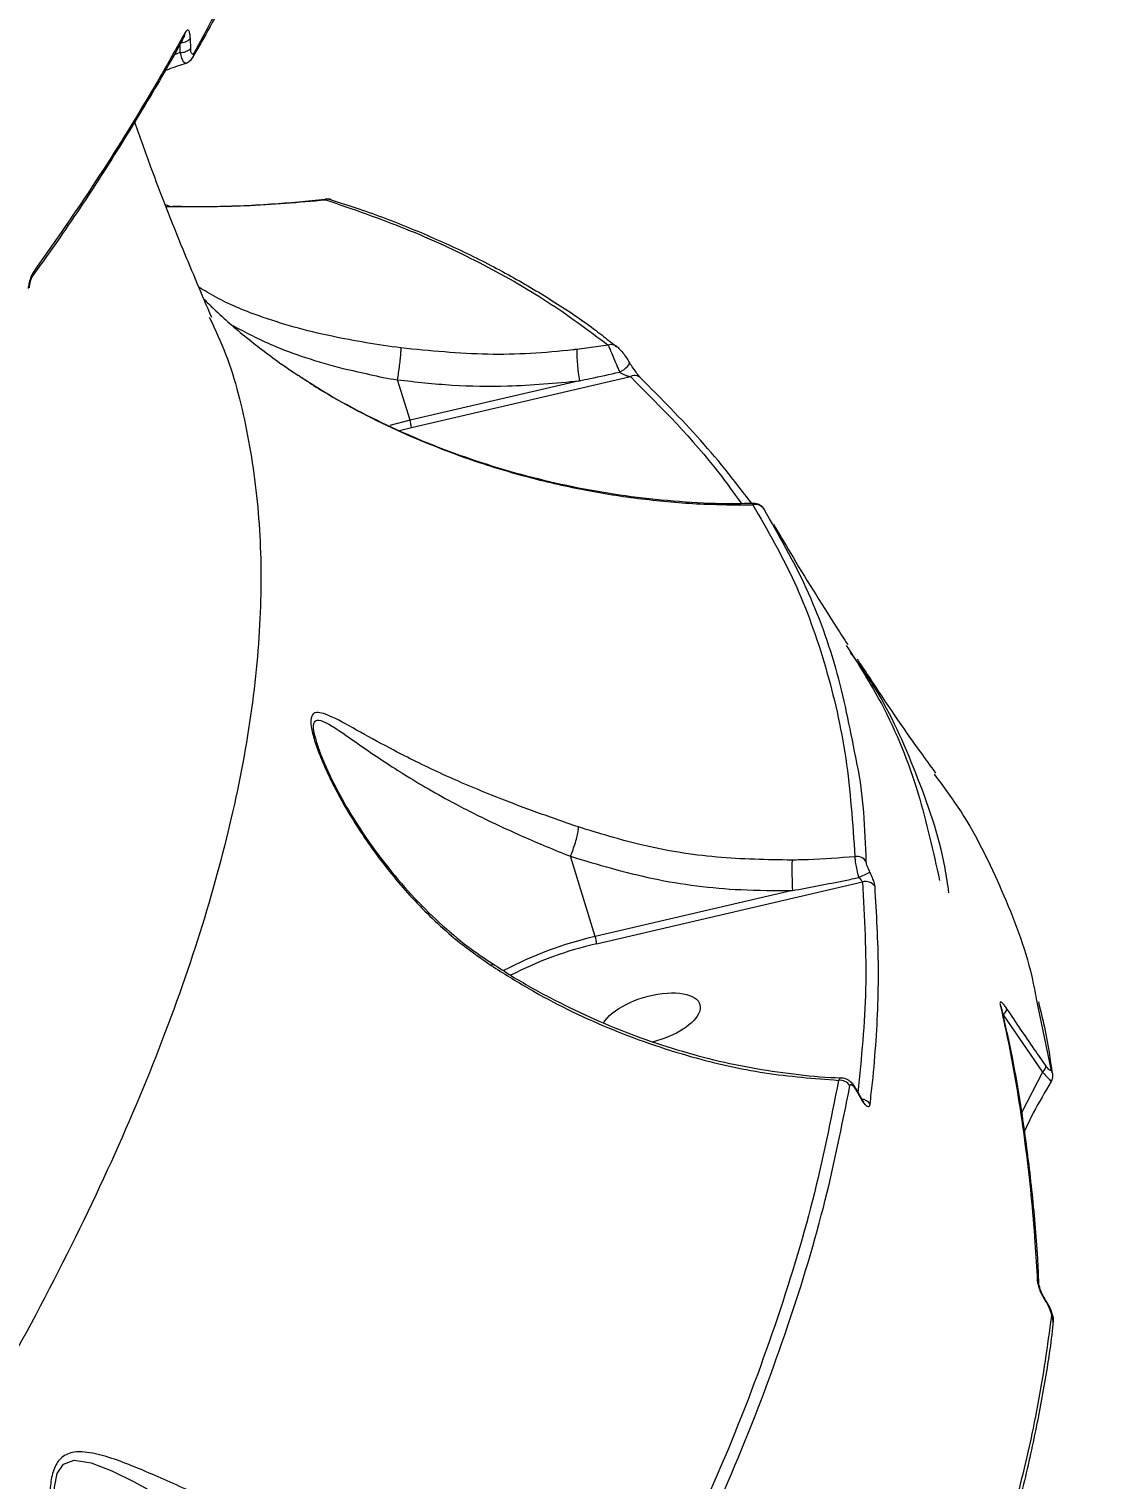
# Model space of a CAD drawing. Header units: millimetres. Extents: x -6901 to 7060, y -7557 to 6158.
# Drawn here: x 2344.7 to 2442.2, y -2588.6 to -2456.8 of the extents above; entities that cross this region are included whole.
import ezdxf

# ---------------------------------------------------------------- set-up
doc = ezdxf.new("R2010")
doc.units = ezdxf.units.MM
for name, color, linetype in [('DIKOM_ОБЪЕКТ', 7, 'Continuous'), ('DIKOM_РАЗМЕР_ЗОНА', 7, 'Continuous'), ('DIKOM_РАЗМЕР_ОБЪЕКТА', 7, 'Continuous')]:
    doc.layers.add(name, color=color, linetype=linetype)
doc.styles.add('style1', font='arial.ttf', dxfattribs={"width": 0.8})
doc.dimstyles.new('1-50', dxfattribs={"dimtxt": 300, "dimasz": 200, "dimexe": 100, "dimexo": 0, "dimgap": 100, "dimtad": 1, "dimtxsty": 'style1', "dimcen": 200, "dimclrd": 7, "dimclre": 7, "dimclrt": 7, "dimadec": 1, "dimazin": 2, "dimtfac": 1, "dimtmove": 0, "dimatfit": 2, "dimfxl": 0, "dimlwd": 25, "dimlwe": 18, "dimarcsym": 0})

# ---------------------------------------------------------------- blocks, each defined once
blk = doc.blocks.new('*D1')
at = {"layer": 'Defpoints', "color": 0, "transparency": 16777216}
for p in [(-4076.66, -462.32), (4983.51, -3127.59), (4983.51, -6854.07)]:
    blk.add_point(p, dxfattribs=at)
at = {"layer": 'DIKOM_РАЗМЕР_ОБЪЕКТА', "color": 7, "lineweight": 18, "transparency": 16777216}
for p, q in [((-4076.66, -462.32), (-4076.66, -6954.07)), ((4983.51, -3127.59), (4983.51, -6954.07))]:
    blk.add_line(p, q, dxfattribs=at)
at = {"layer": 'DIKOM_РАЗМЕР_ОБЪЕКТА', "color": 7, "lineweight": 25, "transparency": 16777216}
blk.add_line((-3876.66, -6854.07), (4783.51, -6854.07), dxfattribs=at)
at = {"layer": 'DIKOM_РАЗМЕР_ОБЪЕКТА', "color": 7, "transparency": 16777216}
for points in [[(-3876.66, -6820.74), (-3876.66, -6887.4), (-4076.66, -6854.07)], [(4783.51, -6820.74), (4783.51, -6887.4), (4983.51, -6854.07)]]:
    blk.add_solid(points, dxfattribs=at)
at = {"layer": 'DIKOM_РАЗМЕР_ОБЪЕКТА', "color": 7, "transparency": 16777216, "insert": (453.43, -6600.9), "char_height": 300, "attachment_point": 5, "style": 'style1'}
blk.add_mtext('9050', dxfattribs=at)
blk = doc.blocks.new('*D2')
at = {"layer": 'Defpoints', "color": 0, "transparency": 16777216}
for p in [(-1102.73, 4151.17), (-5819.23, -4492.42), (4721.24, -4492.42)]:
    blk.add_point(p, dxfattribs=at)
at = {"layer": 'DIKOM_РАЗМЕР_ОБЪЕКТА', "color": 7, "lineweight": 18, "transparency": 16777216}
for p, q in [((-1102.73, 4151.17), (-5919.23, 4151.17)), ((4721.24, -4492.42), (-5919.23, -4492.42))]:
    blk.add_line(p, q, dxfattribs=at)
at = {"layer": 'DIKOM_РАЗМЕР_ОБЪЕКТА', "color": 7, "lineweight": 25, "transparency": 16777216}
blk.add_line((-5819.23, 3951.17), (-5819.23, -4292.42), dxfattribs=at)
at = {"layer": 'DIKOM_РАЗМЕР_ОБЪЕКТА', "color": 7, "transparency": 16777216}
for points in [[(-5852.56, 3951.17), (-5785.89, 3951.17), (-5819.23, 4151.17)], [(-5852.56, -4292.42), (-5785.89, -4292.42), (-5819.23, -4492.42)]]:
    blk.add_solid(points, dxfattribs=at)
at = {"layer": 'DIKOM_РАЗМЕР_ОБЪЕКТА', "color": 7, "transparency": 16777216, "insert": (-6072.4, -170.63), "char_height": 300, "attachment_point": 5, "rotation": 90, "style": 'style1'}
blk.add_mtext('8650', dxfattribs=at)
blk = doc.blocks.new('*D3')
at = {"layer": 'Defpoints', "color": 0, "transparency": 16777216}
for p in [(-1553.27, 6158.28), (-6450.85, -6312.94), (5659.92, -6312.94)]:
    blk.add_point(p, dxfattribs=at)
at = {"layer": 'DIKOM_РАЗМЕР_ЗОНА', "color": 7, "lineweight": 18, "transparency": 16777216}
for p, q in [((-1553.27, 6158.28), (-6550.85, 6158.28)), ((5659.92, -6312.94), (-6550.85, -6312.94))]:
    blk.add_line(p, q, dxfattribs=at)
at = {"layer": 'DIKOM_РАЗМЕР_ЗОНА', "color": 7, "lineweight": 25, "transparency": 16777216}
blk.add_line((-6450.85, 5958.28), (-6450.85, -6112.94), dxfattribs=at)
at = {"layer": 'DIKOM_РАЗМЕР_ЗОНА', "color": 7, "transparency": 16777216}
for points in [[(-6484.18, 5958.28), (-6417.52, 5958.28), (-6450.85, 6158.28)], [(-6484.18, -6112.94), (-6417.52, -6112.94), (-6450.85, -6312.94)]]:
    blk.add_solid(points, dxfattribs=at)
at = {"layer": 'DIKOM_РАЗМЕР_ЗОНА', "color": 7, "transparency": 16777216, "insert": (-6704.02, -77.33), "char_height": 300, "attachment_point": 5, "rotation": 90, "style": 'style1'}
blk.add_mtext('12500', dxfattribs=at)
blk = doc.blocks.new('*D4')
at = {"layer": 'Defpoints', "color": 0, "transparency": 16777216}
for p in [(-5588.2, -1083.32), (7059.54, -2218.88), (7059.54, -7457.08)]:
    blk.add_point(p, dxfattribs=at)
at = {"layer": 'DIKOM_РАЗМЕР_ЗОНА', "color": 7, "lineweight": 18, "transparency": 16777216}
for p, q in [((-5588.2, -1083.32), (-5588.2, -7557.08)), ((7059.54, -2218.88), (7059.54, -7557.08))]:
    blk.add_line(p, q, dxfattribs=at)
at = {"layer": 'DIKOM_РАЗМЕР_ЗОНА', "color": 7, "lineweight": 25, "transparency": 16777216}
blk.add_line((-5388.2, -7457.08), (6859.54, -7457.08), dxfattribs=at)
at = {"layer": 'DIKOM_РАЗМЕР_ЗОНА', "color": 7, "transparency": 16777216}
for points in [[(-5388.2, -7423.74), (-5388.2, -7490.41), (-5588.2, -7457.08)], [(6859.54, -7423.74), (6859.54, -7490.41), (7059.54, -7457.08)]]:
    blk.add_solid(points, dxfattribs=at)
at = {"layer": 'DIKOM_РАЗМЕР_ЗОНА', "color": 7, "transparency": 16777216, "insert": (735.67, -7203.9), "char_height": 300, "attachment_point": 5, "style": 'style1'}
blk.add_mtext('12650', dxfattribs=at)

msp = doc.modelspace()

# ---------------------------------------------------------------- linework, layer by layer
at = {"layer": 'DIKOM_ОБЪЕКТ', "color": 7, "linetype": 'Continuous', "lineweight": 15}
for p, q in [((2358.773, -2457.513), (2358.768, -2457.522)), ((2359.368, -2458.584), (2359.337, -2457.691)), ((2358.394, -2458.952), (2357.82, -2459.192)), ((2358.369, -2458.236), (2358.394, -2458.952)), ((2357.064, -2472.783), (2357.525, -2472.965)), ((2357.137, -2472.97), (2357.59, -2472.964)), ((2361.059, -2483.01), (2361.088, -2483.076)), ((2397.565, -2485.3), (2398.101, -2485.723)), ((2397.32, -2485.55), (2394.464, -2485.948)), ((2379.305, -2492.375), (2378.17, -2488.711)), ((2394.712, -2488.797), (2379.305, -2492.375)), ((2379.428, -2493.038), (2399.338, -2488.415)), ((2379.305, -2492.375), (2377.482, -2492.855)), ((2378.345, -2493.312), (2379.428, -2493.038)), ((2370.866, -2521.804), (2370.827, -2521.662)), ((2396.138, -2539.296), (2393.884, -2532.016)), ((2414.059, -2535.135), (2396.138, -2539.296)), ((2396.262, -2539.96), (2420.427, -2534.348)), ((2436.234, -2544.983), (2437.551, -2551.373)), ((2433.22, -2546.411), (2436.788, -2551.622)), ((2436.788, -2551.622), (2434.881, -2555.343)), ((2419.81, -2553.123), (2419.814, -2553.13)), ((2419.822, -2553.235), (2420.298, -2554.062)), ((2437.071, -2572.374), (2437.068, -2572.368)), ((2437.068, -2572.377), (2437.334, -2572.834))]:
    msp.add_line(p, q, dxfattribs=at)
at = {"layer": 'DIKOM_ОБЪЕКТ', "color": 7, "linetype": 'Continuous', "lineweight": 15, "flags": 128}
for points in [[(2398.349, -2488.014), (2398.557, -2487.895), (2398.756, -2487.762), (2398.934, -2487.623), (2399.081, -2487.485), (2399.188, -2487.357), (2399.25, -2487.246), (2399.262, -2487.159), (2399.224, -2487.1)], [(2419.814, -2553.13), (2419.826, -2553.17), (2419.822, -2553.235)], [(2420.286, -2553.949), (2420.301, -2553.996), (2420.298, -2554.062)], [(2437.08, -2572.465), (2437.077, -2572.385), (2437.071, -2572.374)], [(2348.036, -2596.459), (2347.091, -2592.101), (2346.976, -2589.344), (2347.236, -2588.097), (2347.8, -2587.265), (2348.783, -2586.906), (2350.318, -2587.138), (2352.195, -2587.865), (2354.174, -2588.846), (2358.565, -2591.233), (2363.067, -2593.73), (2367.992, -2596.437), (2367.992, -2596.437)]]:
    msp.add_lwpolyline(points, dxfattribs=at)
at = {"layer": 'DIKOM_ОБЪЕКТ', "color": 7, "linetype": 'Continuous', "lineweight": 15}
for centre, radius, start, end in [((2358.461, -2456.84), 1.222, 265.39072, 315.82121), ((2358.174, -2457.194), 0.678, 331.4557, 3.53117), ((2358.489, -2457.731), 1.225, 265.56903, 315.88192), ((2358.975, -2459.019), 0.704, 329.49151, 3.52927), ((2371.919, -2473.126), 0.828, 73.92175, 109.99598), ((2344.432, -2479.003), 0.633, 325.05699, 5.34262), ((2408.83, -2486.131), 14.367, 179.26842, 190.6932), ((2397.579, -2486.414), 0.902, 52.68864, 106.71883), ((2399.72, -2489.161), 0.837, 32.44522, 117.07297), ((2376.869, -2493.172), 2.563, 2.99158, 18.11965), ((2410.696, -2500.972), 0.935, 31.85673, 104.40858), ((2460.023, -2533.233), 46.003, 178.91416, 182.36893), ((2419.91, -2533.059), 1.023, 32.03557, 99.10552), ((2385.343, -2462.526), 79.431, 295.94589, 296.75854), ((2420.714, -2535.342), 1.034, 33.87779, 106.08032), ((2404.027, -2573.178), 34.788, 103.10656, 117.79429), ((2393.7, -2540.094), 2.566, 2.99919, 18.11204), ((2403.923, -2572.852), 33.773, 103.11118, 117.26824), ((2432.334, -2545.993), 0.765, 12.29876, 35.6419), ((2432.737, -2545.714), 0.848, 304.69556, 348.26454), ((2436.287, -2550.929), 0.856, 305.86068, 349.35888), ((2418.37, -2553.448), 1.075, 32.00365, 95.97546), ((2436.854, -2551.869), 0.856, 7.41649, 35.4757), ((2420.239, -2555.119), 1.048, 32.91672, 82.90486), ((2435.753, -2571.03), 0.724, 2.82296, 38.11051), ((2436.931, -2574.336), 0.829, 353.45791, 35.69628)]:
    msp.add_arc(centre, radius, start, end, dxfattribs=at)
at = {"layer": 'DIKOM_ОБЪЕКТ', "color": 7, "linetype": 'Continuous', "lineweight": 15, "extrusion": (0, 0, -1)}
for start_param, end_param in [(0.4294216, 3.4466449), (3.4466449, 4.8125632)]:
    msp.add_ellipse((2401.185, -2546.804), major_axis=(-4.462, -1.322), ratio=0.44303, start_param=start_param, end_param=end_param, dxfattribs=at)
at = {"layer": 'DIKOM_ОБЪЕКТ', "color": 7, "linetype": 'Continuous', "lineweight": 15}
for points, knots in [([(2369.002, -2439.23), (2368.829, -2439.719), (2367.967, -2442.154), (2366.112, -2446.509), (2363.396, -2452.287), (2361.22, -2456.531), (2359.867, -2458.832), (2359.632, -2459.232)], [0, 0, 0, 0, 0.0724954, 0.3603915, 0.6493762, 0.9390324, 1, 1, 1, 1]), ([(2368.948, -2438.928), (2367.892, -2441.756), (2365.371, -2448.507), (2361.77, -2455.128), (2359.677, -2458.976)], [0, 0, 0, 0, 0.4189077, 1, 1, 1, 1]), ([(2358.768, -2457.517), (2358.718, -2457.611), (2357.626, -2459.688), (2355.22, -2463.773), (2351.516, -2469.771), (2348.108, -2474.929), (2345.84, -2478.087), (2345.015, -2479.234)], [0, 0, 0, 0, 0.0131269, 0.288977, 0.5655856, 0.842091, 1, 1, 1, 1]), ([(2358.851, -2457.152), (2358.66, -2457.499), (2357.705, -2459.234), (2355.131, -2463.72), (2350.867, -2470.633), (2346.998, -2476.173), (2345.062, -2478.944)], [0, 0, 0, 0, 0.0480623, 0.2403224, 0.61988, 1, 1, 1, 1]), ([(2359.337, -2457.691), (2359.328, -2457.554), (2359.309, -2457.279), (2359.226, -2457.013), (2359.113, -2456.903), (2358.982, -2456.947), (2358.894, -2457.085), (2358.851, -2457.152)], [0, 0, 0, 0, 0.2064358, 0.4133575, 0.6142463, 0.8135027, 1, 1, 1, 1]), ([(2358.394, -2458.952), (2358.442, -2459.137), (2358.538, -2459.505), (2358.709, -2459.838), (2358.845, -2459.98), (2358.909, -2459.928), (2358.925, -2459.915)], [0, 0, 0, 0, 0.3013363, 0.6028991, 0.8997141, 1, 1, 1, 1]), ([(2359.677, -2458.976), (2359.656, -2459.009), (2359.605, -2459.087), (2359.524, -2459.121), (2359.446, -2459.051), (2359.388, -2458.868), (2359.375, -2458.679), (2359.368, -2458.584)], [0, 0, 0, 0, 0.1487912, 0.3487464, 0.557367, 0.7790914, 1, 1, 1, 1]), ([(2358.942, -2459.966), (2358.405, -2460.129), (2357.739, -2460.331), (2357.106, -2460.598), (2356.984, -2460.649)], [0, 0, 0, 0, 0.8073706, 1, 1, 1, 1]), ([(2359.573, -2459.362), (2359.496, -2459.484), (2359.355, -2459.706), (2359.092, -2459.902), (2358.943, -2459.929), (2358.925, -2459.932)], [0, 0, 0, 0, 0.5163174, 0.9421068, 1, 1, 1, 1]), ([(2354.26, -2465.276), (2354.74, -2466.629), (2356.095, -2470.448), (2358.41, -2476.359), (2360.368, -2480.949), (2361.247, -2483.008)], [0, 0, 0, 0, 0.2321966, 0.6555849, 1, 1, 1, 1]), ([(2371.605, -2472.289), (2371.602, -2472.283), (2371.594, -2472.264), (2371.619, -2472.314), (2371.636, -2472.348)], [0, 0, 0, 0, 0.3212682, 1, 1, 1, 1]), ([(2371.601, -2472.272), (2371.606, -2472.27), (2371.721, -2472.243), (2371.923, -2472.27), (2372.086, -2472.319), (2372.16, -2472.341)], [0, 0, 0, 0, 0.0253814, 0.5595793, 1, 1, 1, 1]), ([(2357.59, -2472.964), (2359.841, -2472.965), (2364.586, -2472.968), (2369.207, -2472.561), (2371.636, -2472.348)], [0, 0, 0, 0, 0.4745849, 1, 1, 1, 1]), ([(2357.732, -2472.93), (2358.798, -2472.944), (2361.814, -2472.984), (2366.451, -2472.789), (2369.973, -2472.452), (2371.605, -2472.296)], [0, 0, 0, 0, 0.2267267, 0.6416612, 1, 1, 1, 1]), ([(2371.636, -2472.348), (2374.093, -2473.193), (2379.006, -2474.884), (2385.678, -2477.994), (2391.871, -2481.489), (2395.504, -2484.196), (2397.32, -2485.55)], [0, 0, 0, 0, 0.2491215, 0.4982427, 0.7491221, 1, 1, 1, 1]), ([(2372.139, -2472.359), (2373.098, -2472.662), (2375.726, -2473.492), (2379.763, -2475.067), (2384.267, -2477.062), (2388.518, -2479.255), (2392.504, -2481.645), (2395.521, -2483.66), (2397.119, -2484.943), (2397.565, -2485.3)], [0, 0, 0, 0, 0.0964691, 0.2644898, 0.4324821, 0.6003887, 0.7679704, 0.9353388, 1, 1, 1, 1]), ([(2345.062, -2478.944), (2344.999, -2479.047), (2344.875, -2479.251), (2344.721, -2479.702), (2344.633, -2480.1), (2344.604, -2480.334), (2344.596, -2480.4)], [0, 0, 0, 0, 0.292801, 0.5849665, 0.8819885, 1, 1, 1, 1]), ([(2344.95, -2479.366), (2344.943, -2479.377), (2344.928, -2479.399), (2344.873, -2479.507), (2344.805, -2479.683), (2344.731, -2479.947), (2344.681, -2480.187), (2344.672, -2480.32), (2344.67, -2480.346)], [0, 0, 0, 0, 0.1350368, 0.270234, 0.45974, 0.6761805, 0.9349959, 1, 1, 1, 1]), ([(2378.48, -2485.812), (2377.421, -2485.66), (2375.266, -2485.35), (2371.967, -2484.729), (2368.659, -2483.929), (2365.073, -2482.772), (2362.134, -2481.549), (2360.611, -2480.597), (2360.095, -2480.275)], [0, 0, 0, 0, 0.136031, 0.2765924, 0.446378, 0.6210144, 0.8715213, 1, 1, 1, 1]), ([(2360.558, -2481.372), (2360.859, -2481.67), (2362.084, -2482.878), (2364.426, -2484.92), (2366.57, -2486.505), (2367.649, -2487.303)], [0, 0, 0, 0, 0.1397196, 0.5671966, 1, 1, 1, 1]), ([(2361.088, -2483.076), (2361.593, -2484.157), (2363.143, -2487.476), (2364.666, -2493.721), (2365.754, -2501.72), (2365.819, -2510.407), (2364.89, -2519.741), (2362.923, -2529.717), (2359.903, -2540.342), (2355.787, -2551.606), (2350.53, -2563.543), (2344.174, -2575.988), (2336.884, -2588.638), (2328.78, -2601.363), (2319.967, -2614.092), (2310.209, -2627.177), (2299.501, -2640.582), (2287.86, -2654.264), (2275.614, -2667.838), (2262.84, -2681.254), (2249.618, -2694.467), (2235.662, -2707.77), (2220.978, -2721.118), (2205.639, -2734.483), (2194.986, -2743.255), (2189.661, -2747.64)], [0, 0, 0, 0, 0.0209176, 0.0641762, 0.1074675, 0.1507257, 0.1952322, 0.2397749, 0.2842812, 0.3303974, 0.3765138, 0.4232924, 0.4700712, 0.5140067, 0.5579766, 0.6019127, 0.6471286, 0.6923815, 0.7375984, 0.7807392, 0.8239114, 0.8670525, 0.9113572, 0.9556953, 1, 1, 1, 1]), ([(2363.2, -2483.777), (2364.357, -2484.392), (2366.338, -2485.445), (2369.777, -2486.711), (2372.764, -2487.593), (2375.617, -2488.212), (2377.296, -2488.607), (2378.169, -2488.706), (2378.17, -2488.706)], [0, 0, 0, 0, 0.2936337, 0.502575, 0.7164547, 0.8567427, 0.9999429, 1, 1, 1, 1]), ([(2378.17, -2488.706), (2378.203, -2488.5), (2378.268, -2488.088), (2378.36, -2487.404), (2378.432, -2486.767), (2378.478, -2486.239), (2378.489, -2485.958), (2378.485, -2485.847), (2378.482, -2485.821), (2378.48, -2485.812)], [0, 0, 0, 0, 0.1799413, 0.3599169, 0.5398783, 0.7198467, 0.8997988, 0.9677425, 1, 1, 1, 1]), ([(2394.464, -2485.948), (2394.353, -2485.961), (2391.682, -2486.271), (2386.327, -2486.597), (2381.113, -2486.076), (2378.48, -2485.812)], [0, 0, 0, 0, 0.0209687, 0.5055775, 1, 1, 1, 1]), ([(2397.32, -2485.55), (2397.358, -2485.637), (2397.434, -2485.811), (2397.642, -2486.308), (2397.893, -2486.914), (2398.142, -2487.515), (2398.29, -2487.872), (2398.349, -2488.014)], [0, 0, 0, 0, 0.2120622, 0.4239969, 0.6396507, 0.8561464, 1, 1, 1, 1]), ([(2398.128, -2485.7), (2398.163, -2485.729), (2398.295, -2485.836), (2398.494, -2486.062), (2398.794, -2486.443), (2399.068, -2486.834), (2399.199, -2487.05), (2399.244, -2487.123)], [0, 0, 0, 0, 0.0850491, 0.3194604, 0.6161509, 0.8692631, 1, 1, 1, 1]), ([(2367.649, -2487.303), (2368.757, -2488.049), (2372.083, -2490.289), (2378.072, -2493.419), (2384.76, -2496.045), (2390.787, -2497.797), (2396.062, -2498.94), (2401.373, -2499.7), (2406.2, -2500.066), (2409.204, -2500.067), (2410.463, -2500.067)], [0, 0, 0, 0, 0.0853506, 0.2564128, 0.4312516, 0.5497449, 0.6682539, 0.7901105, 0.911976, 1, 1, 1, 1]), ([(2367.662, -2487.275), (2367.992, -2487.519), (2368.616, -2487.982), (2369.282, -2488.387), (2369.596, -2488.577)], [0, 0, 0, 0, 0.5279929, 1, 1, 1, 1]), ([(2394.712, -2488.797), (2395.036, -2488.729), (2396.25, -2488.474), (2397.46, -2488.209), (2398.349, -2488.014)], [0, 0, 0, 0, 0.2664581, 1, 1, 1, 1]), ([(2398.349, -2488.014), (2398.413, -2488.055), (2398.565, -2488.151), (2398.822, -2488.265), (2399.094, -2488.364), (2399.257, -2488.398), (2399.338, -2488.415)], [0, 0, 0, 0, 0.1964571, 0.4611977, 0.7333545, 1, 1, 1, 1]), ([(2400.426, -2488.711), (2400.344, -2488.624), (2400.18, -2488.451), (2399.85, -2488.026), (2399.514, -2487.557), (2399.314, -2487.243), (2399.224, -2487.1)], [0, 0, 0, 0, 0.2591341, 0.5176987, 0.7811976, 1, 1, 1, 1]), ([(2369.596, -2488.577), (2370.359, -2489.068), (2372.226, -2490.266), (2375.369, -2491.957), (2379.014, -2493.688), (2382.846, -2495.236), (2386.834, -2496.593), (2390.952, -2497.741), (2395.163, -2498.661), (2399.457, -2499.35), (2403.806, -2499.79), (2407.533, -2499.986), (2409.77, -2499.93), (2410.567, -2499.91)], [0, 0, 0, 0, 0.0610864, 0.1493635, 0.2402822, 0.3338868, 0.4300723, 0.5285579, 0.6288783, 0.7306024, 0.8351561, 0.9412223, 1, 1, 1, 1]), ([(2378.17, -2488.706), (2378.17, -2488.708), (2378.17, -2488.709), (2378.17, -2488.71), (2378.17, -2488.711)], [0, 0, 0, 0, 0.8209149, 1, 1, 1, 1]), ([(2378.17, -2488.711), (2379.822, -2488.894), (2383.14, -2489.263), (2388.686, -2489.357), (2392.533, -2489), (2394.712, -2488.797)], [0, 0, 0, 0, 0.3006522, 0.603722, 1, 1, 1, 1]), ([(2399.338, -2488.415), (2402.181, -2491.267), (2405.87, -2494.969), (2408.739, -2499.003), (2409.398, -2499.928)], [0, 0, 0, 0, 0.7705644, 1, 1, 1, 1]), ([(2410.334, -2499.914), (2409.543, -2498.871), (2407.209, -2495.792), (2403.813, -2492.093), (2401.173, -2489.457), (2400.426, -2488.711)], [0, 0, 0, 0, 0.2685651, 0.793223, 1, 1, 1, 1]), ([(2410.569, -2499.94), (2410.539, -2499.943), (2410.49, -2499.946), (2410.471, -2500.033), (2410.463, -2500.067)], [0, 0, 0, 0, 0.607836, 1, 1, 1, 1]), ([(2410.571, -2499.927), (2410.647, -2499.928), (2410.801, -2499.932), (2411.008, -2500.008), (2411.175, -2500.108), (2411.291, -2500.209), (2411.362, -2500.29), (2411.397, -2500.337), (2411.418, -2500.368), (2411.443, -2500.404), (2411.463, -2500.437), (2411.478, -2500.46)], [0, 0, 0, 0, 0.1712294, 0.3460171, 0.4926164, 0.6104621, 0.6938976, 0.7389278, 0.7789678, 0.8439063, 1, 1, 1, 1]), ([(2410.463, -2500.067), (2411.793, -2502.378), (2414.453, -2507), (2417.209, -2514.739), (2419.121, -2523.014), (2419.539, -2529.037), (2419.749, -2532.049)], [0, 0, 0, 0, 0.2486158, 0.4972316, 0.7486159, 1, 1, 1, 1]), ([(2419.915, -2523.519), (2419.387, -2520.779), (2418.314, -2515.212), (2415.509, -2507.512), (2412.829, -2502.823), (2411.49, -2500.479)], [0, 0, 0, 0, 0.3264332, 0.6632163, 1, 1, 1, 1]), ([(2412.342, -2501.83), (2412.846, -2502.692), (2414.668, -2505.813), (2416.955, -2509.466), (2418.759, -2512.257), (2419.086, -2512.763)], [0, 0, 0, 0, 0.2379586, 0.8616946, 1, 1, 1, 1]), ([(2418.962, -2512.842), (2420.068, -2514.579), (2422.739, -2518.771), (2425.603, -2525.895), (2426.853, -2531.565), (2427.439, -2534.225)], [0, 0, 0, 0, 0.2728632, 0.6588209, 1, 1, 1, 1]), ([(2428.294, -2535.325), (2428.183, -2534.574), (2427.609, -2530.697), (2425.395, -2524.474), (2422.53, -2517.935), (2420.118, -2514.563), (2419.355, -2513.496)], [0, 0, 0, 0, 0.0903589, 0.4659227, 0.8308828, 1, 1, 1, 1]), ([(2419.942, -2514.079), (2420.293, -2514.616), (2422.181, -2517.505), (2424.547, -2521.001), (2426.622, -2523.832), (2427.084, -2524.463)], [0, 0, 0, 0, 0.1507179, 0.8108041, 1, 1, 1, 1]), ([(2394.622, -2529.352), (2393.262, -2528.881), (2390.5, -2527.926), (2386.215, -2526.291), (2381.867, -2524.423), (2377.934, -2522.469), (2374.7, -2520.689), (2372.659, -2519.533), (2371.421, -2519.011), (2370.75, -2518.89), (2370.297, -2519.17), (2370.256, -2520.105), (2370.592, -2521.453), (2371.111, -2522.887), (2372.132, -2525.236), (2373.942, -2528.576), (2376.761, -2532.69), (2380.132, -2536.601), (2383.493, -2539.709), (2385.817, -2541.333), (2386.69, -2541.943)], [0, 0, 0, 0, 0.0631574, 0.1282524, 0.2159335, 0.3060554, 0.3825674, 0.460489, 0.4898724, 0.5197469, 0.5505527, 0.5816496, 0.6087202, 0.6339799, 0.6598613, 0.7307915, 0.803688, 0.8782876, 0.9542753, 1, 1, 1, 1]), ([(2370.827, -2521.662), (2370.739, -2521.372), (2370.538, -2520.709), (2370.516, -2520.207), (2370.593, -2519.783), (2370.874, -2519.544), (2371.608, -2519.803), (2372.963, -2520.64), (2375.289, -2522.302), (2378.906, -2524.722), (2383.141, -2527.154), (2387.466, -2529.295), (2390.931, -2530.819), (2393.142, -2531.713), (2393.883, -2532.01), (2393.884, -2532.01)], [0, 0, 0, 0, 0.0278999, 0.06385, 0.071366, 0.1144949, 0.1748428, 0.2379906, 0.3623111, 0.5297494, 0.7011127, 0.819291, 0.9401267, 0.9999358, 1, 1, 1, 1]), ([(2370.815, -2521.661), (2370.871, -2521.846), (2371.019, -2522.335), (2371.408, -2523.334), (2372.01, -2524.685), (2372.867, -2526.384), (2374.03, -2528.407), (2375.543, -2530.716), (2377.438, -2533.252), (2379.69, -2535.856), (2382.216, -2538.316), (2384.577, -2540.299), (2386.157, -2541.341), (2386.796, -2541.763)], [0, 0, 0, 0, 0.0300833, 0.0795038, 0.13888, 0.2123279, 0.3047849, 0.4071222, 0.5241296, 0.6596121, 0.7909613, 0.915399, 1, 1, 1, 1]), ([(2420.778, -2532.516), (2420.663, -2529.481), (2420.546, -2526.385), (2419.927, -2523.574), (2419.915, -2523.519)], [0, 0, 0, 0, 0.9804488, 1, 1, 1, 1]), ([(2426.948, -2524.561), (2427.789, -2525.686), (2430.23, -2528.95), (2433.171, -2535.1), (2435.421, -2540.796), (2436.102, -2544.302), (2436.234, -2544.983)], [0, 0, 0, 0, 0.1889795, 0.5486356, 0.9122947, 1, 1, 1, 1]), ([(2393.884, -2532.01), (2393.965, -2531.815), (2394.125, -2531.425), (2394.343, -2530.771), (2394.512, -2530.156), (2394.602, -2529.695), (2394.624, -2529.455), (2394.622, -2529.37), (2394.622, -2529.352)], [0, 0, 0, 0, 0.2045976, 0.4091838, 0.6137954, 0.8184081, 0.9603805, 1, 1, 1, 1]), ([(2414.028, -2532.362), (2411.743, -2532.326), (2407.129, -2532.254), (2400.592, -2531.184), (2396.505, -2529.93), (2394.622, -2529.352)], [0, 0, 0, 0, 0.3460023, 0.6987422, 1, 1, 1, 1]), ([(2393.884, -2532.01), (2393.884, -2532.011), (2393.883, -2532.013), (2393.884, -2532.015), (2393.884, -2532.016)], [0, 0, 0, 0, 0.5402728, 1, 1, 1, 1]), ([(2393.884, -2532.016), (2396.371, -2532.758), (2401.405, -2534.259), (2408.253, -2535.113), (2412.495, -2535.129), (2414.059, -2535.135)], [0, 0, 0, 0, 0.3814254, 0.7719515, 1, 1, 1, 1]), ([(2419.749, -2532.049), (2418.33, -2532.16), (2416.431, -2532.308), (2414.514, -2532.351), (2414.028, -2532.362)], [0, 0, 0, 0, 0.7468206, 1, 1, 1, 1]), ([(2419.749, -2532.049), (2419.748, -2532.162), (2419.748, -2532.39), (2419.838, -2532.94), (2419.962, -2533.483), (2420.06, -2533.825), (2420.096, -2533.951)], [0, 0, 0, 0, 0.2784044, 0.5566787, 0.8379047, 1, 1, 1, 1]), ([(2421.106, -2533.451), (2421.073, -2533.382), (2420.991, -2533.21), (2420.884, -2532.944), (2420.798, -2532.682), (2420.785, -2532.571), (2420.778, -2532.516)], [0, 0, 0, 0, 0.1835504, 0.4626855, 0.7310022, 1, 1, 1, 1]), ([(2414.059, -2535.135), (2415.66, -2534.831), (2417.676, -2534.447), (2419.683, -2534.035), (2420.096, -2533.951)], [0, 0, 0, 0, 0.7939379, 1, 1, 1, 1]), ([(2420.096, -2533.951), (2420.115, -2533.969), (2420.182, -2534.031), (2420.285, -2534.137), (2420.386, -2534.261), (2420.414, -2534.32), (2420.427, -2534.348)], [0, 0, 0, 0, 0.1262294, 0.4366035, 0.7262969, 1, 1, 1, 1]), ([(2421.572, -2534.766), (2421.558, -2534.675), (2421.529, -2534.494), (2421.39, -2534.087), (2421.238, -2533.725), (2421.135, -2533.511), (2421.106, -2533.451)], [0, 0, 0, 0, 0.2926894, 0.584969, 0.8819328, 1, 1, 1, 1]), ([(2420.427, -2534.348), (2420.609, -2537.575), (2420.961, -2543.842), (2420.33, -2550.34), (2420.023, -2553.492)], [0, 0, 0, 0, 0.5148058, 1, 1, 1, 1]), ([(2421.119, -2554.55), (2421.158, -2554.226), (2421.352, -2552.605), (2421.738, -2548.449), (2422.004, -2542.138), (2421.716, -2537.224), (2421.572, -2534.766)], [0, 0, 0, 0, 0.0480636, 0.240324, 0.6198817, 1, 1, 1, 1]), ([(2386.769, -2541.802), (2386.773, -2541.797), (2386.788, -2541.781), (2386.744, -2541.856), (2386.699, -2541.928), (2386.69, -2541.943)], [0, 0, 0, 0, 0.227317, 0.8365379, 1, 1, 1, 1]), ([(2386.69, -2541.943), (2387.819, -2542.655), (2391.213, -2544.793), (2397.287, -2547.756), (2404.519, -2550.265), (2411.593, -2551.861), (2416.024, -2552.205), (2418.259, -2552.379)], [0, 0, 0, 0, 0.1161128, 0.3488618, 0.5873475, 0.7918627, 1, 1, 1, 1]), ([(2386.801, -2541.754), (2387.377, -2542.136), (2389.066, -2543.255), (2392.015, -2544.889), (2395.618, -2546.659), (2399.331, -2548.196), (2403.11, -2549.496), (2406.937, -2550.548), (2410.787, -2551.358), (2414.635, -2551.88), (2417.229, -2552.135), (2418.514, -2552.141), (2418.541, -2552.142)], [0, 0, 0, 0, 0.0599017, 0.1753747, 0.2916178, 0.4085078, 0.5259004, 0.6430237, 0.7608611, 0.8789963, 0.9974463, 1, 1, 1, 1]), ([(2433.567, -2545.886), (2433.494, -2545.782), (2433.348, -2545.573), (2433.162, -2545.361), (2433.024, -2545.254), (2432.941, -2545.26), (2432.921, -2545.367), (2432.946, -2545.494), (2432.956, -2545.547)], [0, 0, 0, 0, 0.1643161, 0.3291377, 0.4897479, 0.6615921, 0.8613819, 1, 1, 1, 1]), ([(2432.956, -2545.547), (2433.029, -2545.868), (2433.395, -2547.478), (2434.266, -2551.738), (2435.334, -2558.535), (2436.02, -2565.333), (2436.256, -2569.427), (2436.323, -2570.584)], [0, 0, 0, 0, 0.0413723, 0.2068702, 0.5381499, 0.869429, 1, 1, 1, 1]), ([(2433.06, -2545.837), (2433.403, -2547.364), (2434.166, -2550.761), (2435.079, -2556.264), (2435.83, -2562.308), (2436.28, -2567.169), (2436.406, -2570.074), (2436.439, -2570.837)], [0, 0, 0, 0, 0.1957745, 0.4357007, 0.6752959, 0.9146822, 1, 1, 1, 1]), ([(2433.077, -2545.808), (2433.077, -2545.806), (2433.076, -2545.804), (2433.08, -2545.82), (2433.081, -2545.823)], [0, 0, 0, 0, 0.8222376, 1, 1, 1, 1]), ([(2437.128, -2551.087), (2436.769, -2550.571), (2435.57, -2548.848), (2434.392, -2547.106), (2433.567, -2545.886)], [0, 0, 0, 0, 0.299634, 1, 1, 1, 1]), ([(2436.426, -2545.247), (2436.643, -2546.121), (2437.167, -2548.233), (2437.491, -2550.456), (2437.681, -2551.759)], [0, 0, 0, 0, 0.4137863, 1, 1, 1, 1]), ([(2437.551, -2551.373), (2437.552, -2551.379), (2437.558, -2551.428), (2437.55, -2551.487), (2437.496, -2551.495), (2437.403, -2551.429), (2437.277, -2551.292), (2437.177, -2551.155), (2437.128, -2551.087)], [0, 0, 0, 0, 0.035494, 0.257361, 0.4482898, 0.6281357, 0.8143932, 1, 1, 1, 1]), ([(2418.259, -2552.379), (2417.546, -2555.978), (2416.12, -2563.177), (2412.59, -2574.663), (2408.118, -2586.598), (2404.208, -2594.952), (2402.253, -2599.129)], [0, 0, 0, 0, 0.2484746, 0.4969504, 0.7484751, 1, 1, 1, 1]), ([(2418.541, -2552.141), (2418.471, -2552.156), (2418.362, -2552.18), (2418.286, -2552.327), (2418.259, -2552.379)], [0, 0, 0, 0, 0.6435171, 1, 1, 1, 1]), ([(2418.542, -2552.152), (2418.627, -2552.156), (2418.817, -2552.167), (2419.086, -2552.292), (2419.359, -2552.498), (2419.595, -2552.765), (2419.738, -2553.017), (2419.804, -2553.136)], [0, 0, 0, 0, 0.1436555, 0.3191536, 0.5106819, 0.7707974, 1, 1, 1, 1]), ([(2437.584, -2552.493), (2437.025, -2553.43), (2436.149, -2554.898), (2435.404, -2556.459), (2435.134, -2557.023)], [0, 0, 0, 0, 0.6380382, 1, 1, 1, 1]), ([(2436.788, -2551.622), (2436.917, -2551.76), (2437.175, -2552.035), (2437.435, -2552.322), (2437.569, -2552.477), (2437.555, -2552.475), (2437.55, -2552.474)], [0, 0, 0, 0, 0.2824748, 0.5650399, 0.8456584, 1, 1, 1, 1]), ([(2437.696, -2551.757), (2437.703, -2551.797), (2437.726, -2551.926), (2437.708, -2552.191), (2437.614, -2552.388), (2437.57, -2552.482)], [0, 0, 0, 0, 0.1863626, 0.6141731, 1, 1, 1, 1]), ([(2403.253, -2599.697), (2405.188, -2595.564), (2409.058, -2587.298), (2413.538, -2575.387), (2417.109, -2563.828), (2418.558, -2556.528), (2419.282, -2552.878)], [0, 0, 0, 0, 0.2484767, 0.4969538, 0.7484773, 1, 1, 1, 1]), ([(2419.282, -2552.878), (2419.29, -2552.847), (2419.31, -2552.774), (2419.385, -2552.741), (2419.506, -2552.804), (2419.661, -2552.972), (2419.769, -2553.148), (2419.822, -2553.235)], [0, 0, 0, 0, 0.1488016, 0.3486821, 0.5573043, 0.7790684, 1, 1, 1, 1]), ([(2419.811, -2553.123), (2419.921, -2553.316), (2420.078, -2553.591), (2420.239, -2553.866), (2420.287, -2553.949)], [0, 0, 0, 0, 0.7000359, 1, 1, 1, 1]), ([(2420.286, -2553.947), (2420.294, -2553.962), (2420.344, -2554.054), (2420.428, -2554.173), (2420.497, -2554.263), (2420.531, -2554.294), (2420.524, -2554.288), (2420.523, -2554.288)], [0, 0, 0, 0, 0.0758355, 0.4583509, 0.7537162, 0.9727274, 1, 1, 1, 1]), ([(2420.298, -2554.062), (2420.376, -2554.188), (2420.534, -2554.442), (2420.762, -2554.686), (2420.947, -2554.785), (2421.074, -2554.742), (2421.104, -2554.613), (2421.119, -2554.55)], [0, 0, 0, 0, 0.2064261, 0.4133632, 0.6142481, 0.813504, 1, 1, 1, 1]), ([(2436.323, -2570.584), (2436.339, -2570.71), (2436.372, -2570.963), (2436.553, -2571.478), (2436.795, -2572.005), (2436.991, -2572.321), (2437.08, -2572.465)], [0, 0, 0, 0, 0.2591441, 0.5177215, 0.7812479, 1, 1, 1, 1]), ([(2436.476, -2570.995), (2436.476, -2570.998), (2436.477, -2571.004), (2436.491, -2571.095), (2436.536, -2571.27), (2436.64, -2571.564), (2436.804, -2571.922), (2436.964, -2572.213), (2437.051, -2572.339), (2437.07, -2572.367)], [0, 0, 0, 0, 0.0659017, 0.1709983, 0.3160032, 0.5082218, 0.7398329, 0.9416288, 1, 1, 1, 1]), ([(2437.08, -2572.465), (2437.105, -2572.503), (2437.204, -2572.657), (2437.363, -2572.958), (2437.512, -2573.321), (2437.603, -2573.641), (2437.604, -2573.781), (2437.604, -2573.852)], [0, 0, 0, 0, 0.0798962, 0.3181727, 0.5556016, 0.7774115, 1, 1, 1, 1]), ([(2437.334, -2572.834), (2437.348, -2572.858), (2437.473, -2573.068), (2437.644, -2573.549), (2437.792, -2574.023), (2437.75, -2574.35), (2437.739, -2574.436)], [0, 0, 0, 0, 0.0448544, 0.3989711, 0.8425729, 1, 1, 1, 1]), ([(2437.604, -2573.852), (2437.231, -2576.518), (2436.485, -2581.851), (2434.554, -2590.261), (2432.078, -2598.941), (2429.886, -2604.975), (2428.79, -2607.992)], [0, 0, 0, 0, 0.2491219, 0.4982434, 0.7491208, 1, 1, 1, 1]), ([(2437.753, -2574.429), (2437.75, -2574.465), (2437.584, -2576.224), (2437.002, -2579.829), (2435.99, -2585.253), (2434.671, -2590.822), (2433.098, -2596.505), (2431.225, -2602.317), (2429.815, -2606.393), (2428.955, -2608.563), (2428.891, -2608.723)], [0, 0, 0, 0, 0.0034224, 0.1671849, 0.331091, 0.4951279, 0.6591351, 0.823037, 0.9869418, 1, 1, 1, 1]), ([(2368.941, -2594.203), (2367.268, -2593.415), (2363.875, -2591.816), (2359.144, -2589.629), (2355.447, -2587.975), (2352.68, -2586.871), (2350.646, -2586.247), (2348.92, -2586.034), (2347.644, -2586.511), (2346.914, -2587.55), (2346.603, -2588.944), (2346.557, -2590.481), (2346.753, -2593.011), (2347.542, -2596.67), (2349.335, -2601.826), (2351.629, -2606.361), (2354.209, -2610.167), (2356.72, -2613.176), (2359.92, -2616.235), (2362.729, -2617.885), (2364.155, -2618.722)], [0, 0, 0, 0, 0.0820684, 0.166474, 0.2508353, 0.2942473, 0.337603, 0.3839943, 0.4157883, 0.4428478, 0.4698381, 0.4939836, 0.5187279, 0.5886157, 0.6603847, 0.7589143, 0.8097126, 0.8604921, 0.9291634, 1, 1, 1, 1])]:
    msp.add_open_spline(points, degree=3, knots=knots, dxfattribs=at)

# ---------------------------------------------------------------- dimensions: what is measured, and where the dimension line sits
at = {"layer": 'DIKOM_РАЗМЕР_ЗОНА'}
dim = msp.add_linear_dim(base=(-6450.85, -6312.937), p1=(-1553.272, 6158.285), p2=(5659.925, -6312.937), angle=90, text='12500', dimstyle='1-50', dxfattribs=at)
dim.commit()
dim.dimension.update_dxf_attribs({"geometry": '*D3', "text_midpoint": (-6450.85, -77.326), "dimtype": 160})
dim = msp.add_linear_dim(base=(7059.538, -7457.077), p1=(-5588.199, -1083.325), p2=(7059.538, -2218.883), text='12650', dimstyle='1-50', dxfattribs=at)
dim.commit()
dim.dimension.update_dxf_attribs({"geometry": '*D4', "text_midpoint": (735.669, -7457.077), "dimtype": 160})
at = {"layer": 'DIKOM_РАЗМЕР_ОБЪЕКТА'}
dim = msp.add_linear_dim(base=(-5819.225, -4492.425), p1=(-1102.732, 4151.169), p2=(4721.24, -4492.425), angle=90, text='8650', dimstyle='1-50', dxfattribs=at)
dim.commit()
dim.dimension.update_dxf_attribs({"geometry": '*D2', "text_midpoint": (-5819.225, -170.628), "dimtype": 160})
dim = msp.add_linear_dim(base=(4983.514, -6854.07), p1=(-4076.663, -462.325), p2=(4983.514, -3127.595), text='9050', dimstyle='1-50', dxfattribs=at)
dim.commit()
dim.dimension.update_dxf_attribs({"geometry": '*D1', "text_midpoint": (453.425, -6854.07), "dimtype": 160})

doc.saveas('drawing.dxf')
